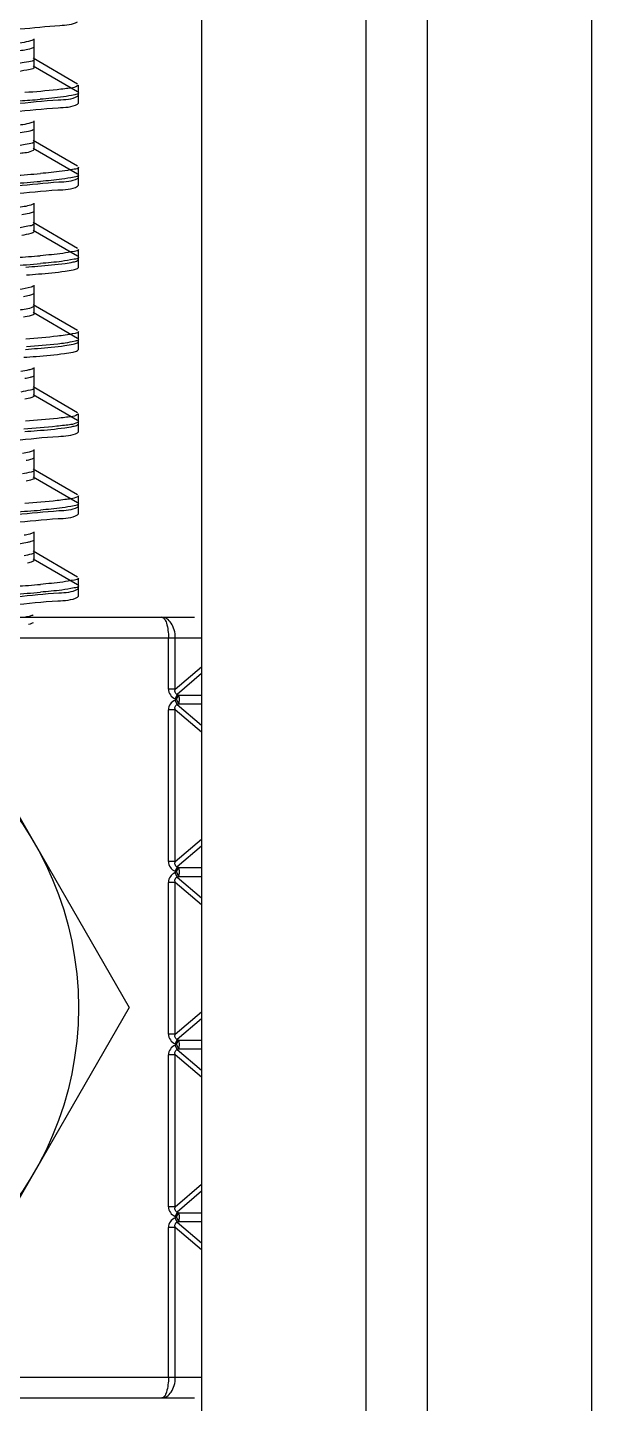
# Model space of a CAD drawing. Extents: x 27938 to 1507990, y 110129 to 923079.
# Drawn here: x 461672.6 to 461836.2, y 345674 to 346072.8 of the extents above; entities that cross this region are included whole.
import ezdxf

# ---------------------------------------------------------------- set-up
doc = ezdxf.new("R2010")
doc.units = 0
doc.header["$LTSCALE"] = 1000
doc.header["$MEASUREMENT"] = 0

msp = doc.modelspace()

# ---------------------------------------------------------------- linework, layer by layer
at = {"linetype": 'Continuous'}
for p, q in [((461723.05, 346328.15), (461723.05, 341587.12)), ((461770.67, 346328.15), (461770.67, 341587.12)), ((461788.53, 346328.15), (461788.53, 341587.12)), ((461836.16, 346328.15), (461836.16, 341587.12)), ((461674.44, 346063.58), (461674.44, 346069.54)), ((461674.44, 346061.3), (461674.44, 346067.26)), ((461687.1, 346056.4), (461674.18, 346063.88)), ((461687.1, 346054.12), (461674.18, 346061.61)), ((461687.33, 346053.16), (461687.33, 346056.14)), ((461687.1, 346052.9), (461687.33, 346053.16)), ((461687.1, 346050.63), (461687.33, 346050.89)), ((461687.33, 346050.89), (461687.33, 346053.86)), ((461687.33, 346050.89), (461687.33, 346053.86)), ((461674.44, 346039.77), (461674.44, 346045.72)), ((461674.44, 346037.49), (461674.44, 346043.44)), ((461687.1, 346032.59), (461674.18, 346040.07)), ((461687.1, 346030.31), (461674.18, 346037.79)), ((461687.33, 346029.35), (461687.33, 346032.33)), ((461687.1, 346029.09), (461687.33, 346029.35)), ((461687.1, 346026.81), (461687.33, 346027.07)), ((461687.33, 346027.07), (461687.33, 346030.05)), ((461687.33, 346027.07), (461687.33, 346030.05)), ((461674.44, 346015.96), (461674.44, 346021.91)), ((461674.44, 346013.68), (461674.44, 346019.63)), ((461687.1, 346008.78), (461674.18, 346016.26)), ((461687.1, 346006.5), (461674.18, 346013.98)), ((461687.33, 346005.54), (461687.33, 346008.52)), ((461687.33, 346005.54), (461687.33, 346008.52)), ((461687.1, 346005.28), (461687.33, 346005.54)), ((461687.1, 346003), (461687.33, 346003.26)), ((461687.33, 346003.26), (461687.33, 346006.24)), ((461687.33, 346003.26), (461687.33, 346006.24)), ((461674.44, 345992.14), (461674.44, 345998.1)), ((461674.44, 345989.87), (461674.44, 345995.82)), ((461687.1, 345984.96), (461674.18, 345992.45)), ((461687.1, 345982.68), (461674.18, 345990.17)), ((461687.33, 345981.73), (461687.33, 345984.7)), ((461687.33, 345981.73), (461687.33, 345984.7)), ((461687.1, 345981.47), (461687.33, 345981.73)), ((461687.1, 345979.19), (461687.33, 345979.45)), ((461687.33, 345979.45), (461687.33, 345982.42)), ((461687.33, 345979.45), (461687.33, 345982.42)), ((461674.44, 345968.33), (461674.44, 345974.28)), ((461674.44, 345966.05), (461674.44, 345972.01)), ((461687.1, 345961.15), (461674.18, 345968.63)), ((461687.1, 345958.87), (461674.18, 345966.35)), ((461687.33, 345957.91), (461687.33, 345960.89)), ((461687.33, 345957.91), (461687.33, 345960.89)), ((461687.1, 345957.65), (461687.33, 345957.91)), ((461687.1, 345955.37), (461687.33, 345955.63)), ((461687.33, 345955.63), (461687.33, 345958.61)), ((461687.33, 345955.63), (461687.33, 345958.61)), ((461674.44, 345944.52), (461674.44, 345950.47)), ((461674.44, 345942.24), (461674.44, 345948.19)), ((461687.1, 345937.34), (461674.18, 345944.82)), ((461687.1, 345935.06), (461674.18, 345942.54)), ((461687.33, 345934.1), (461687.33, 345937.08)), ((461687.33, 345934.1), (461687.33, 345937.08)), ((461687.1, 345933.84), (461687.33, 345934.1)), ((461687.1, 345931.56), (461687.33, 345931.82)), ((461687.33, 345931.82), (461687.33, 345934.8)), ((461687.33, 345931.82), (461687.33, 345934.8)), ((461674.44, 345920.71), (461674.44, 345926.66)), ((461674.44, 345918.43), (461674.44, 345924.38)), ((461687.1, 345913.53), (461674.18, 345921.01)), ((461687.1, 345911.25), (461674.18, 345918.73)), ((461687.33, 345910.29), (461687.33, 345913.26)), ((461687.33, 345910.29), (461687.33, 345913.26)), ((461687.33, 345908.01), (461687.33, 345910.99)), ((461687.33, 345908.01), (461687.33, 345910.99)), ((461687.1, 345910.03), (461687.33, 345910.29)), ((461687.1, 345907.75), (461687.33, 345908.01)), ((461463.19, 345901.89), (461720.96, 345901.89)), ((461461.1, 345895.94), (461723.05, 345895.94)), ((461713.44, 345881.09), (461713.44, 345895.94)), ((461715.42, 345881.09), (461715.42, 345895.94)), ((461715.42, 345881.09), (461723.05, 345887.57)), ((461647.07, 345884.03), (461702.06, 345788.78)), ((461723.05, 345885.55), (461715.97, 345879.54)), ((461715.42, 345881.09), (461713.44, 345881.09)), ((461715.97, 345879.54), (461715.37, 345878.28)), ((461715.79, 345878.08), (461716.39, 345879.34)), ((461716.39, 345879.34), (461715.97, 345879.54)), ((461716.39, 345879.34), (461723.05, 345879.34)), ((461715.79, 345878.08), (461715.37, 345878.28)), ((461715.37, 345877.88), (461715.79, 345878.08)), ((461715.97, 345876.62), (461715.37, 345877.88)), ((461715.79, 345878.08), (461716.39, 345876.82)), ((461715.97, 345876.62), (461716.39, 345876.82)), ((461715.97, 345876.62), (461723.05, 345870.61)), ((461716.39, 345876.82), (461723.05, 345876.82)), ((461715.42, 345875.07), (461713.44, 345875.07)), ((461713.44, 345831.09), (461713.44, 345875.07)), ((461715.42, 345831.09), (461715.42, 345875.07)), ((461723.05, 345868.59), (461715.42, 345875.07)), ((461715.42, 345831.09), (461723.05, 345837.56)), ((461723.05, 345835.54), (461715.97, 345829.53)), ((461715.42, 345831.09), (461713.44, 345831.09)), ((461715.97, 345829.53), (461715.37, 345828.27)), ((461715.79, 345828.07), (461715.37, 345828.27)), ((461715.37, 345827.88), (461715.79, 345828.07)), ((461715.97, 345826.61), (461715.37, 345827.88)), ((461715.79, 345828.07), (461716.39, 345829.34)), ((461715.79, 345828.07), (461716.39, 345826.81)), ((461716.39, 345829.34), (461715.97, 345829.53)), ((461716.39, 345829.34), (461723.05, 345829.34)), ((461715.42, 345825.06), (461713.44, 345825.06)), ((461713.44, 345781.08), (461713.44, 345825.06)), ((461715.42, 345781.08), (461715.42, 345825.06)), ((461723.05, 345818.58), (461715.42, 345825.06)), ((461715.97, 345826.61), (461716.39, 345826.81)), ((461715.97, 345826.61), (461723.05, 345820.6)), ((461716.39, 345826.81), (461723.05, 345826.81)), ((461702.06, 345788.78), (461647.07, 345693.53)), ((461715.42, 345781.08), (461723.05, 345787.55)), ((461723.05, 345785.54), (461715.97, 345779.53)), ((461715.42, 345781.08), (461713.44, 345781.08)), ((461715.97, 345779.53), (461715.37, 345778.26)), ((461716.39, 345779.33), (461715.97, 345779.53)), ((461715.79, 345778.07), (461715.37, 345778.26)), ((461715.37, 345777.87), (461715.79, 345778.07)), ((461715.97, 345776.61), (461715.37, 345777.87)), ((461715.79, 345778.07), (461716.39, 345779.33)), ((461715.79, 345778.07), (461716.39, 345776.8)), ((461715.97, 345776.61), (461716.39, 345776.8)), ((461715.97, 345776.61), (461723.05, 345770.59)), ((461716.39, 345779.33), (461723.05, 345779.33)), ((461716.39, 345776.8), (461723.05, 345776.8)), ((461715.42, 345775.05), (461713.44, 345775.05)), ((461713.44, 345731.07), (461713.44, 345775.05)), ((461715.42, 345731.07), (461715.42, 345775.05)), ((461723.05, 345768.57), (461715.42, 345775.05)), ((461715.42, 345731.07), (461723.05, 345737.55)), ((461723.05, 345735.53), (461715.97, 345729.52)), ((461715.42, 345731.07), (461713.44, 345731.07)), ((461715.97, 345729.52), (461715.37, 345728.26)), ((461715.79, 345728.06), (461715.37, 345728.26)), ((461715.37, 345727.86), (461715.79, 345728.06)), ((461715.97, 345726.6), (461715.37, 345727.86)), ((461715.79, 345728.06), (461716.39, 345729.32)), ((461715.79, 345728.06), (461716.39, 345726.8)), ((461716.39, 345729.32), (461715.97, 345729.52)), ((461716.39, 345729.32), (461723.05, 345729.32)), ((461715.42, 345725.05), (461713.44, 345725.05)), ((461713.44, 345681.62), (461713.44, 345725.05)), ((461715.42, 345681.62), (461715.42, 345725.05)), ((461723.05, 345718.57), (461715.42, 345725.05)), ((461715.97, 345726.6), (461716.39, 345726.8)), ((461715.97, 345726.6), (461723.05, 345720.59)), ((461716.39, 345726.8), (461723.05, 345726.8)), ((461461.1, 345681.62), (461723.05, 345681.62)), ((461463.19, 345675.67), (461720.96, 345675.67))]:
    msp.add_line(p, q, dxfattribs=at)
msp.add_circle((461592.08, 345788.78), 95.25, dxfattribs=at)
for centre, radius, start, end in [((461643.29, 346443.68), 393.05, 273.9462, 274.8034), ((461640.89, 346450.02), 423.29, 273.7455, 274.8005), ((461641.17, 346448.81), 419.79, 273.7678, 274.801), ((461642.1, 346413.27), 408.03, 273.8422, 274.8038), ((461640.49, 346431.24), 428.35, 273.7137, 274.7998), ((461641.33, 346349.28), 417.79, 273.7805, 274.8013), ((461641.99, 346319.34), 409.36, 273.8319, 274.8049), ((461640.9, 346330.78), 423.12, 273.7466, 274.8005)]:
    msp.add_arc(centre, radius, start, end, dxfattribs=at)
for points, knots in [([(461670.34, 346072.4), (461674.21, 346072.67), (461679.66, 346073.42), (461685.58, 346073.57), (461687.1, 346074.44)], [0, 0, 0, 0, 0.689218, 1, 1, 1, 1]), ([(461674.18, 346069.23), (461673.95, 346069.1), (461672.04, 346068.49), (461670.06, 346068.28), (461668.36, 346068.07)], [0, 0, 0, 0, 0.134595, 1, 1, 1, 1]), ([(461674.18, 346066.96), (461673.99, 346066.85), (461672.59, 346066.35), (461671.11, 346066.16), (461669.86, 346065.99)], [0, 0, 0, 0, 0.14301, 1, 1, 1, 1]), ([(461674.44, 346063.58), (461674.44, 346063.02), (461671.38, 346062.73), (461669.88, 346062.3), (461668.36, 346062.12)], [0, 0, 0, 0, 0.270092, 1, 1, 1, 1]), ([(461674.44, 346061.3), (461674.44, 346060.86), (461672.19, 346060.5), (461671.01, 346060.2), (461669.86, 346060.03)], [0, 0, 0, 0, 0.274738, 1, 1, 1, 1]), ([(461683.35, 346055.04), (461682.61, 346054.94), (461678.76, 346054.47), (461674.9, 346054.17), (461671.77, 346053.94)], [0, 0, 0, 0, 0.191495, 1, 1, 1, 1]), ([(461687.33, 346056.14), (461687.33, 346056.02), (461685.91, 346055.13), (461684.61, 346055.22), (461683.35, 346055.04)], [0, 0, 0, 0, 0.088784, 1, 1, 1, 1]), ([(461668.54, 346048.46), (461672.84, 346048.75), (461678.86, 346049.59), (461685.43, 346049.67), (461687.1, 346050.63)], [0, 0, 0, 0, 0.691069, 1, 1, 1, 1]), ([(461668.75, 346050.76), (461673, 346051.04), (461678.95, 346051.87), (461685.45, 346051.96), (461687.1, 346052.9)], [0, 0, 0, 0, 0.690867, 1, 1, 1, 1]), ([(461687.33, 346053.86), (461687.33, 346053.45), (461685.18, 346053.15), (461684.08, 346052.86), (461682.99, 346052.71)], [0, 0, 0, 0, 0.272444, 1, 1, 1, 1]), ([(461674.18, 346045.42), (461673.96, 346045.3), (461672.26, 346044.73), (461670.49, 346044.53), (461668.97, 346044.33)], [0, 0, 0, 0, 0.137672, 1, 1, 1, 1]), ([(461674.17, 346043.14), (461673.77, 346042.91), (461672.48, 346042.6), (461671.21, 346042.37), (461670.39, 346042.25)], [0, 0, 0, 0, 0.361214, 1, 1, 1, 1]), ([(461674.44, 346039.77), (461674.44, 346039.25), (461671.71, 346038.93), (461670.34, 346038.56), (461668.97, 346038.38)], [0, 0, 0, 0, 0.271698, 1, 1, 1, 1]), ([(461674.44, 346037.49), (461674.44, 346037.36), (461673.04, 346036.4), (461671.67, 346036.49), (461670.39, 346036.3)], [0, 0, 0, 0, 0.091796, 1, 1, 1, 1]), ([(461687.33, 346032.33), (461687.33, 346031.88), (461684.95, 346031.6), (461683.76, 346031.28), (461682.57, 346031.13)], [0, 0, 0, 0, 0.27096, 1, 1, 1, 1]), ([(461668.24, 346024.63), (461672.61, 346024.92), (461678.72, 346025.77), (461685.4, 346025.84), (461687.1, 346026.81)], [0, 0, 0, 0, 0.691359, 1, 1, 1, 1]), ([(461669.44, 346026.99), (461673.53, 346027.27), (461679.26, 346028.06), (461685.5, 346028.18), (461687.1, 346029.09)], [0, 0, 0, 0, 0.690197, 1, 1, 1, 1]), ([(461687.33, 346030.05), (461687.33, 346029.6), (461684.93, 346029.32), (461683.73, 346028.99), (461682.52, 346028.84)], [0, 0, 0, 0, 0.270815, 1, 1, 1, 1]), ([(461674.18, 346021.61), (461673.98, 346021.5), (461672.48, 346020.97), (461670.9, 346020.78), (461669.55, 346020.6)], [0, 0, 0, 0, 0.140996, 1, 1, 1, 1]), ([(461674.17, 346019.33), (461673.81, 346019.12), (461672.7, 346018.84), (461671.59, 346018.63), (461670.88, 346018.51)], [0, 0, 0, 0, 0.36678, 1, 1, 1, 1]), ([(461674.44, 346015.96), (461674.44, 346015.49), (461672.02, 346015.14), (461670.78, 346014.81), (461669.55, 346014.64)], [0, 0, 0, 0, 0.273505, 1, 1, 1, 1]), ([(461674.44, 346013.68), (461674.43, 346013.33), (461672.73, 346012.93), (461671.78, 346012.7), (461670.88, 346012.56)], [0, 0, 0, 0, 0.279898, 1, 1, 1, 1]), ([(461687.33, 346008.52), (461687.33, 346008.08), (461685.06, 346007.8), (461683.91, 346007.49), (461682.76, 346007.34)], [0, 0, 0, 0, 0.271617, 1, 1, 1, 1]), ([(461672.11, 346003.37), (461673.27, 346003.45), (461677.05, 346003.75), (461680.84, 346004.09), (461683.44, 346004.45)], [0, 0, 0, 0, 0.307399, 1, 1, 1, 1]), ([(461687.33, 346006.24), (461687.33, 346005.78), (461684.9, 346005.51), (461683.68, 346005.17), (461682.46, 346005.02)], [0, 0, 0, 0, 0.270628, 1, 1, 1, 1]), ([(461683.44, 346004.45), (461684.24, 346004.56), (461685.46, 346004.78), (461686.71, 346005.06), (461687.1, 346005.28)], [0, 0, 0, 0, 0.643357, 1, 1, 1, 1]), ([(461683.5, 346002.18), (461684.28, 346002.29), (461685.49, 346002.5), (461686.72, 346002.78), (461687.1, 346003)], [0, 0, 0, 0, 0.642712, 1, 1, 1, 1]), ([(461672.31, 346001.1), (461673.46, 346001.19), (461677.2, 346001.48), (461680.93, 346001.82), (461683.5, 346002.18)], [0, 0, 0, 0, 0.307538, 1, 1, 1, 1]), ([(461674.18, 345997.8), (461674, 345997.7), (461672.67, 345997.22), (461671.28, 345997.03), (461670.1, 345996.86)], [0, 0, 0, 0, 0.144669, 1, 1, 1, 1]), ([(461674.17, 345995.52), (461673.86, 345995.34), (461672.9, 345995.07), (461671.95, 345994.88), (461671.35, 345994.78)], [0, 0, 0, 0, 0.372977, 1, 1, 1, 1]), ([(461674.44, 345992.14), (461674.44, 345992.01), (461672.91, 345991.01), (461671.47, 345991.11), (461670.1, 345990.91)], [0, 0, 0, 0, 0.09033, 1, 1, 1, 1]), ([(461674.44, 345989.87), (461674.43, 345989.55), (461672.98, 345989.16), (461672.13, 345988.96), (461671.35, 345988.82)], [0, 0, 0, 0, 0.283217, 1, 1, 1, 1]), ([(461683.44, 345983.62), (461682.72, 345983.51), (461678.95, 345983.06), (461675.17, 345982.76), (461672.11, 345982.53)], [0, 0, 0, 0, 0.191413, 1, 1, 1, 1]), ([(461687.33, 345984.7), (461687.33, 345984.33), (461685.42, 345984.01), (461684.41, 345983.75), (461683.44, 345983.62)], [0, 0, 0, 0, 0.274367, 1, 1, 1, 1]), ([(461671.98, 345979.54), (461673.15, 345979.63), (461676.96, 345979.93), (461680.77, 345980.27), (461683.4, 345980.63)], [0, 0, 0, 0, 0.307305, 1, 1, 1, 1]), ([(461683.5, 345981.35), (461682.79, 345981.25), (461679.07, 345980.79), (461675.33, 345980.49), (461672.31, 345980.27)], [0, 0, 0, 0, 0.191295, 1, 1, 1, 1]), ([(461683.28, 345978.34), (461684.11, 345978.45), (461685.39, 345978.67), (461686.7, 345978.96), (461687.1, 345979.19)], [0, 0, 0, 0, 0.645021, 1, 1, 1, 1]), ([(461683.4, 345980.63), (461684.21, 345980.75), (461685.44, 345980.96), (461686.71, 345981.24), (461687.1, 345981.47)], [0, 0, 0, 0, 0.643774, 1, 1, 1, 1]), ([(461687.33, 345982.42), (461687.33, 345982.06), (461685.45, 345981.74), (461684.46, 345981.48), (461683.5, 345981.35)], [0, 0, 0, 0, 0.27466, 1, 1, 1, 1]), ([(461671.45, 345977.23), (461672.66, 345977.32), (461676.61, 345977.62), (461680.56, 345977.96), (461683.28, 345978.34)], [0, 0, 0, 0, 0.307317, 1, 1, 1, 1]), ([(461674.17, 345973.98), (461673.79, 345973.76), (461672.58, 345973.46), (461671.38, 345973.24), (461670.61, 345973.12)], [0, 0, 0, 0, 0.363608, 1, 1, 1, 1]), ([(461674.17, 345971.7), (461673.9, 345971.55), (461673.1, 345971.3), (461672.29, 345971.13), (461671.78, 345971.04)], [0, 0, 0, 0, 0.37991, 1, 1, 1, 1]), ([(461674.44, 345968.33), (461674.43, 345967.96), (461672.59, 345967.57), (461671.57, 345967.32), (461670.61, 345967.17)], [0, 0, 0, 0, 0.278286, 1, 1, 1, 1]), ([(461674.44, 345966.05), (461674.43, 345965.78), (461673.21, 345965.38), (461672.45, 345965.21), (461671.78, 345965.09)], [0, 0, 0, 0, 0.287204, 1, 1, 1, 1]), ([(461683.4, 345959.8), (461682.67, 345959.7), (461678.88, 345959.23), (461675.06, 345958.93), (461671.98, 345958.71)], [0, 0, 0, 0, 0.19149, 1, 1, 1, 1]), ([(461687.33, 345960.89), (461687.33, 345960.77), (461685.93, 345959.88), (461684.64, 345959.97), (461683.4, 345959.8)], [0, 0, 0, 0, 0.089033, 1, 1, 1, 1]), ([(461668.87, 345953.24), (461673.09, 345953.52), (461679.01, 345954.34), (461685.46, 345954.43), (461687.1, 345955.37)], [0, 0, 0, 0, 0.690751, 1, 1, 1, 1]), ([(461683.28, 345957.5), (461682.52, 345957.4), (461678.59, 345956.93), (461674.64, 345956.62), (461671.45, 345956.39)], [0, 0, 0, 0, 0.191433, 1, 1, 1, 1]), ([(461671.78, 345955.72), (461672.97, 345955.8), (461676.83, 345956.1), (461680.69, 345956.44), (461683.35, 345956.81)], [0, 0, 0, 0, 0.307276, 1, 1, 1, 1]), ([(461687.33, 345958.61), (461687.33, 345958.49), (461685.87, 345957.59), (461684.56, 345957.68), (461683.28, 345957.5)], [0, 0, 0, 0, 0.088431, 1, 1, 1, 1]), ([(461683.35, 345956.81), (461684.17, 345956.93), (461685.42, 345957.14), (461686.7, 345957.43), (461687.1, 345957.65)], [0, 0, 0, 0, 0.644275, 1, 1, 1, 1]), ([(461674.17, 345950.17), (461673.83, 345949.97), (461672.79, 345949.7), (461671.75, 345949.5), (461671.09, 345949.39)], [0, 0, 0, 0, 0.369442, 1, 1, 1, 1]), ([(461674.17, 345947.89), (461673.94, 345947.76), (461673.27, 345947.54), (461672.6, 345947.39), (461672.18, 345947.3)], [0, 0, 0, 0, 0.387704, 1, 1, 1, 1]), ([(461674.44, 345944.52), (461674.43, 345944.19), (461672.85, 345943.79), (461671.94, 345943.57), (461671.09, 345943.44)], [0, 0, 0, 0, 0.281296, 1, 1, 1, 1]), ([(461674.44, 345942.24), (461674.43, 345942), (461673.41, 345941.61), (461672.75, 345941.46), (461672.17, 345941.35)], [0, 0, 0, 0, 0.2919, 1, 1, 1, 1]), ([(461683.35, 345935.98), (461682.62, 345935.88), (461678.77, 345935.41), (461674.9, 345935.11), (461671.78, 345934.88)], [0, 0, 0, 0, 0.191497, 1, 1, 1, 1]), ([(461687.33, 345937.08), (461687.33, 345936.95), (461685.91, 345936.06), (461684.61, 345936.15), (461683.35, 345935.98)], [0, 0, 0, 0, 0.088791, 1, 1, 1, 1]), ([(461668.55, 345929.4), (461672.85, 345929.69), (461678.87, 345930.52), (461685.43, 345930.6), (461687.1, 345931.56)], [0, 0, 0, 0, 0.69106, 1, 1, 1, 1]), ([(461669.35, 345931.73), (461673.46, 345932.01), (461679.22, 345932.81), (461685.5, 345932.92), (461687.1, 345933.84)], [0, 0, 0, 0, 0.690301, 1, 1, 1, 1]), ([(461687.33, 345934.8), (461687.33, 345934.35), (461684.97, 345934.08), (461683.78, 345933.75), (461682.59, 345933.6)], [0, 0, 0, 0, 0.271048, 1, 1, 1, 1]), ([(461672.55, 345923.57), (461664.54, 345921.83), (461641.29, 345921.16), (461602.12, 345918.73), (461559.21, 345916.92), (461531.19, 345915.48), (461519.46, 345914.34)], [0, 0, 0, 0, 0.160367, 0.451606, 0.769465, 1, 1, 1, 1]), ([(461674.17, 345926.36), (461673.88, 345926.19), (461672.99, 345925.93), (461672.1, 345925.75), (461671.54, 345925.65)], [0, 0, 0, 0, 0.375957, 1, 1, 1, 1]), ([(461674.17, 345924.08), (461673.98, 345923.97), (461673.44, 345923.78), (461672.89, 345923.64), (461672.55, 345923.57)], [0, 0, 0, 0, 0.396512, 1, 1, 1, 1]), ([(461674.44, 345920.71), (461674.43, 345920.41), (461673.08, 345920.02), (461672.27, 345919.83), (461671.54, 345919.7)], [0, 0, 0, 0, 0.28487, 1, 1, 1, 1]), ([(461674.43, 345918.43), (461674.43, 345918.22), (461673.6, 345917.85), (461673.03, 345917.72), (461672.55, 345917.61)], [0, 0, 0, 0, 0.297941, 1, 1, 1, 1]), ([(461687.33, 345910.99), (461687.33, 345910.53), (461684.93, 345910.26), (461683.73, 345909.93), (461682.52, 345909.78)], [0, 0, 0, 0, 0.270822, 1, 1, 1, 1]), ([(461687.33, 345913.26), (461687.33, 345912.83), (461685.06, 345912.55), (461683.91, 345912.24), (461682.76, 345912.09)], [0, 0, 0, 0, 0.271622, 1, 1, 1, 1]), ([(461668.25, 345905.57), (461672.62, 345905.86), (461678.73, 345906.7), (461685.4, 345906.78), (461687.1, 345907.75)], [0, 0, 0, 0, 0.69135, 1, 1, 1, 1]), ([(461669.44, 345907.93), (461673.52, 345908.21), (461679.26, 345909), (461685.5, 345909.11), (461687.1, 345910.03)], [0, 0, 0, 0, 0.690199, 1, 1, 1, 1]), ([(461674.17, 345902.55), (461673.92, 345902.4), (461673.18, 345902.17), (461672.43, 345902), (461671.96, 345901.92)], [0, 0, 0, 0, 0.383249, 1, 1, 1, 1]), ([(461674.17, 345900.27), (461674.02, 345900.17), (461673.59, 345900.01), (461673.15, 345899.89), (461672.89, 345899.83)], [0, 0, 0, 0, 0.406518, 1, 1, 1, 1]), ([(461711.53, 345901.89), (461711.8, 345901.89), (461712.46, 345901.34), (461713.22, 345899.31), (461713.44, 345897.37), (461713.44, 345895.94)], [0, 0, 0, 0, 0.128078, 0.342475, 1, 1, 1, 1]), ([(461715.42, 345895.94), (461715.42, 345896.72), (461715.23, 345898.22), (461714.4, 345900.16), (461713.14, 345901.53), (461712.03, 345901.89), (461711.53, 345901.89)], [0, 0, 0, 0, 0.302203, 0.57488, 0.804028, 1, 1, 1, 1]), ([(461713.44, 345881.09), (461713.44, 345880.5), (461713.84, 345879.29), (461714.83, 345878.53), (461715.37, 345878.28)], [0, 0, 0, 0, 0.499355, 1, 1, 1, 1]), ([(461715.97, 345879.54), (461715.68, 345879.63), (461715.22, 345880.19), (461715.35, 345880.8), (461715.42, 345881.09)], [0, 0, 0, 0, 0.502447, 1, 1, 1, 1]), ([(461716.39, 345876.82), (461716.57, 345877.21), (461716.7, 345878.08), (461716.57, 345878.96), (461716.39, 345879.34)], [0, 0, 0, 0, 0.500048, 1, 1, 1, 1]), ([(461715.37, 345877.88), (461714.83, 345877.63), (461713.84, 345876.88), (461713.44, 345875.66), (461713.44, 345875.07)], [0, 0, 0, 0, 0.500643, 1, 1, 1, 1]), ([(461715.42, 345875.07), (461715.35, 345875.36), (461715.22, 345875.97), (461715.68, 345876.53), (461715.97, 345876.62)], [0, 0, 0, 0, 0.49632, 1, 1, 1, 1]), ([(461713.44, 345831.09), (461713.44, 345830.49), (461713.84, 345829.28), (461714.83, 345828.52), (461715.37, 345828.27)], [0, 0, 0, 0, 0.499355, 1, 1, 1, 1]), ([(461715.37, 345827.88), (461714.83, 345827.62), (461713.84, 345826.87), (461713.44, 345825.65), (461713.44, 345825.06)], [0, 0, 0, 0, 0.500643, 1, 1, 1, 1]), ([(461715.97, 345829.53), (461715.68, 345829.62), (461715.22, 345830.18), (461715.35, 345830.8), (461715.42, 345831.09)], [0, 0, 0, 0, 0.502447, 1, 1, 1, 1]), ([(461716.39, 345826.81), (461716.57, 345827.2), (461716.7, 345828.07), (461716.57, 345828.95), (461716.39, 345829.34)], [0, 0, 0, 0, 0.500048, 1, 1, 1, 1]), ([(461715.42, 345825.06), (461715.35, 345825.35), (461715.22, 345825.96), (461715.68, 345826.53), (461715.97, 345826.61)], [0, 0, 0, 0, 0.49632, 1, 1, 1, 1]), ([(461713.44, 345781.08), (461713.44, 345780.49), (461713.84, 345779.27), (461714.83, 345778.52), (461715.37, 345778.26)], [0, 0, 0, 0, 0.499355, 1, 1, 1, 1]), ([(461715.97, 345779.53), (461715.68, 345779.61), (461715.22, 345780.18), (461715.35, 345780.79), (461715.42, 345781.08)], [0, 0, 0, 0, 0.502447, 1, 1, 1, 1]), ([(461715.37, 345777.87), (461714.83, 345777.62), (461713.84, 345776.86), (461713.44, 345775.65), (461713.44, 345775.05)], [0, 0, 0, 0, 0.500643, 1, 1, 1, 1]), ([(461715.42, 345775.05), (461715.35, 345775.34), (461715.22, 345775.96), (461715.68, 345776.52), (461715.97, 345776.61)], [0, 0, 0, 0, 0.49632, 1, 1, 1, 1]), ([(461716.39, 345776.8), (461716.57, 345777.19), (461716.7, 345778.07), (461716.57, 345778.94), (461716.39, 345779.33)], [0, 0, 0, 0, 0.500048, 1, 1, 1, 1]), ([(461713.44, 345731.07), (461713.44, 345730.48), (461713.84, 345729.27), (461714.83, 345728.51), (461715.37, 345728.26)], [0, 0, 0, 0, 0.499355, 1, 1, 1, 1]), ([(461715.37, 345727.86), (461714.83, 345727.61), (461713.84, 345726.85), (461713.44, 345725.64), (461713.44, 345725.05)], [0, 0, 0, 0, 0.500643, 1, 1, 1, 1]), ([(461715.97, 345729.52), (461715.68, 345729.61), (461715.22, 345730.17), (461715.35, 345730.78), (461715.42, 345731.07)], [0, 0, 0, 0, 0.502447, 1, 1, 1, 1]), ([(461716.39, 345726.8), (461716.57, 345727.18), (461716.7, 345728.06), (461716.57, 345728.94), (461716.39, 345729.32)], [0, 0, 0, 0, 0.500048, 1, 1, 1, 1]), ([(461715.42, 345725.05), (461715.35, 345725.34), (461715.22, 345725.95), (461715.68, 345726.51), (461715.97, 345726.6)], [0, 0, 0, 0, 0.49632, 1, 1, 1, 1]), ([(461713.44, 345681.62), (461713.44, 345680.19), (461713.22, 345678.25), (461712.46, 345676.22), (461711.8, 345675.67), (461711.53, 345675.67)], [0, 0, 0, 0, 0.657525, 0.871922, 1, 1, 1, 1]), ([(461711.53, 345675.67), (461712.03, 345675.67), (461713.14, 345676.03), (461714.4, 345677.4), (461715.23, 345679.34), (461715.42, 345680.84), (461715.42, 345681.62)], [0, 0, 0, 0, 0.195972, 0.42512, 0.697797, 1, 1, 1, 1])]:
    msp.add_open_spline(points, degree=3, knots=knots, dxfattribs=at)
for points in [[(461682.99, 346052.71), (461680.73, 346052.41), (461678.47, 346052.2), (461676.2, 346052.01)], [(461682.57, 346031.13), (461680.48, 346030.86), (461678.39, 346030.67), (461676.3, 346030.49)], [(461682.52, 346028.84), (461680.46, 346028.58), (461678.39, 346028.39), (461676.31, 346028.21)], [(461682.76, 346007.34), (461680.6, 346007.06), (461678.44, 346006.86), (461676.27, 346006.67)], [(461682.46, 346005.02), (461680.43, 346004.76), (461678.38, 346004.57), (461676.33, 346004.4)], [(461682.59, 345933.6), (461680.5, 345933.33), (461678.4, 345933.14), (461676.29, 345932.96)], [(461682.76, 345912.09), (461680.61, 345911.81), (461678.44, 345911.61), (461676.28, 345911.42)], [(461682.52, 345909.78), (461680.46, 345909.51), (461678.39, 345909.32), (461676.31, 345909.15)]]:
    msp.add_open_spline(points, degree=3, dxfattribs=at)

doc.saveas('drawing.dxf')
